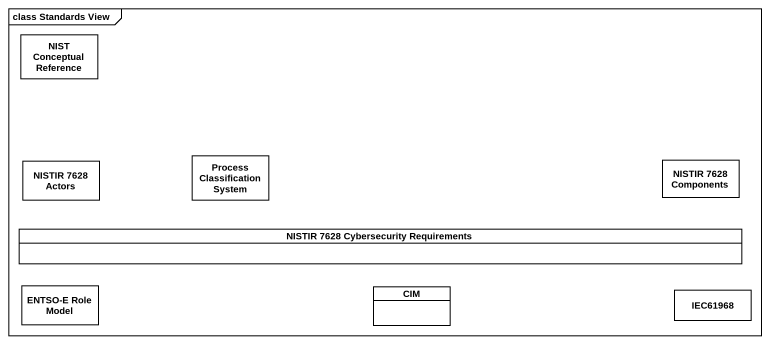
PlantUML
@startuml
mainframe class Standards View
hide circle
hide empty members
class "NIST Conceptual Reference" as NIST_Conceptual_Reference
class "NISTIR 7628 Actors" as NISTIR_7628_Actors
class "Process Classification System" as Process_Classification
class "NISTIR 7628 Components" as NISTIR_7628_Components
class "NISTIR 7628 Cybersecurity Requirements" as NISTIR_7628_Cybersecurity
class "ENTSO-E Role Model" as ENTSO_E_Role_Model
class CIM
class IEC61968
@enduml
